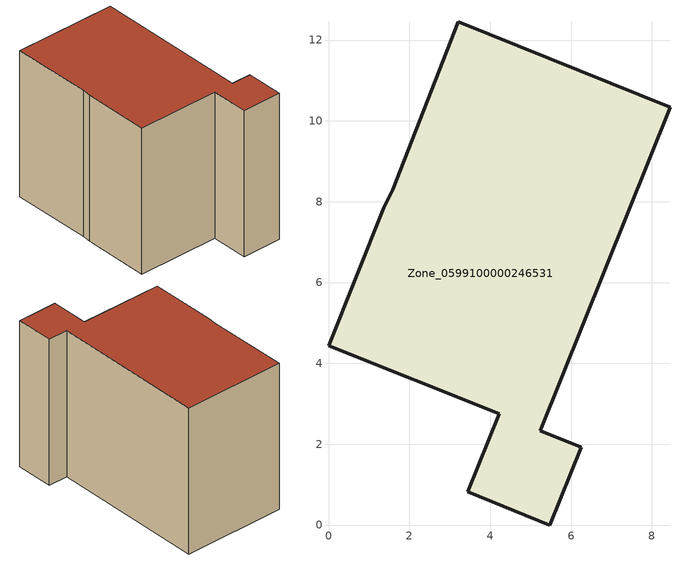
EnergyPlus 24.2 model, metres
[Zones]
Zone_0599100000246531
 floor ground (C_G): 5.24,2.34 6.25,1.93 5.48,0 3.44,0.82 4.22,2.75 0,4.44 1.37,7.85 1.59,8.3 3.21,12.45 8.45,10.34 z0
 wall outside (C_F): 6.25,1.93 5.24,2.34 8.45,10.34 3.21,12.45 1.59,8.3 1.37,7.85 0,4.44 4.22,2.75 3.44,0.82 5.48,0 6.25,1.93 z0:8.22
 roof outside (C_R): 3.21,12.45 1.59,8.3 1.37,7.85 0,4.44 4.22,2.75 3.44,0.82 5.48,0 6.25,1.93 5.24,2.34 8.45,10.34 z8.22
[BUILDING]
Pand.0599100000246531: North Axis=0; Terrain=City; Loads Convergence Tolerance Value=0.04; Temperature Convergence Tolerance Value=0.4; Solar Distribution=FullExterior; Maximum Number of Warmup Days=25; Minimum Number of Warmup Days=1
[Site:Location]
Rotterdam.The.Hague.AP_ZH_NLD Design_Conditions: Latitude=51.96; Longitude=4.45; Time Zone=1; Elevation=-4.5
[SITE:GROUNDTEMPERATURE:BUILDINGSURFACE]
18, 18, 18, 18, 18, 18, 18, 18, 18, 18, 18, 18
[MATERIAL] Thermal Absorptance=0.9; Solar Absorptance=0.7; Visible Absorptance=0.7
Name | Roughness | Thickness | Conductivity | Density | Specific Heat
G.TC.1975-1991 | MediumSmooth | 0.15 | 0.288461 | 540 | 1210
F.TC.1975-1991 | Rough | 0.3 | 0.230769 | 1920 | 840
R.TC.1975-1991 | MediumRough | 0.2 | 0.153846 | 1500 | 1000
[CONSTRUCTION]
C_G: G.TC.1975-1991
C_F: F.TC.1975-1991
C_R: R.TC.1975-1991
[ZONE]
Zone_0599100000246531: Type=1; Multiplier=1; Ceiling Height=Autocalculate; Volume=Autocalculate; Floor Area=autocalculate; Part of Total Floor Area=Yes
[ZONEINFILTRATION:DESIGNFLOWRATE]
Infil_Zone_0599100000246531: Zone or ZoneList or Space or SpaceList=Zone_0599100000246531; Schedule=AlwaysOn; Design Flow Rate Calculation Method=Flow/Area; Flow Rate per Floor Area=0.003; Constant Term Coefficient=1; Temperature Term Coefficient=0; Velocity Term Coefficient=0; Velocity Squared Term Coefficient=0
[HVACTEMPLATE:ZONE:IDEALLOADSAIRSYSTEM]
Zone_0599100000246531: Maximum Heating Supply Air Temperature=50; Minimum Cooling Supply Air Temperature=13; Maximum Heating Supply Air Humidity Ratio=0.0156; Minimum Cooling Supply Air Humidity Ratio=0.0077; Heating Limit=NoLimit; Cooling Limit=NoLimit; Dehumidification Control Type=ConstantSensibleHeatRatio; Cooling Sensible Heat Ratio=0.7; Dehumidification Setpoint=60; Humidification Control Type=None; Humidification Setpoint=30; Outdoor Air Method=None; Outdoor Air Flow Rate per Person=0.00944; Outdoor Air Flow Rate per Zone Floor Area=0; Outdoor Air Flow Rate per Zone=0; Demand Controlled Ventilation Type=None; Outdoor Air Economizer Type=NoEconomizer; Heat Recovery Type=None; Sensible Heat Recovery Effectiveness=0.7; Latent Heat Recovery Effectiveness=0.65
[ZONECONTROL:THERMOSTAT]
ThermostatControl_Zone_0599100000246531: Zone or ZoneList=Zone_0599100000246531; Control Type Schedule=DualSetpointControlType; Control 1=Thermostat_Zone_0599100000246531; Temperature Difference Between Cutout And Setpoint=0
[THERMOSTATSETPOINT:DUALSETPOINT]
Thermostat_Zone_0599100000246531: Heating Setpoint Temperature Schedule=HeatingSetpoint_Zone_0599100000246531; Cooling Setpoint Temperature Schedule=CoolingSetpoint_Zone_0599100000246531
[SCHEDULE:COMPACT]
HeatingSetpoint_Zone_0599100000246531: Through: 12/31, For: AllDays, Until: 24:00, 21
CoolingSetpoint_Zone_0599100000246531: Through: 12/31, For: AllDays, Until: 24:00, 24
DualSetpointControlType: Through: 12/31, For: AllDays, Until: 24:00, 4
AlwaysOn: Through: 12/31, For: AllDays, Until: 24:00, 1
